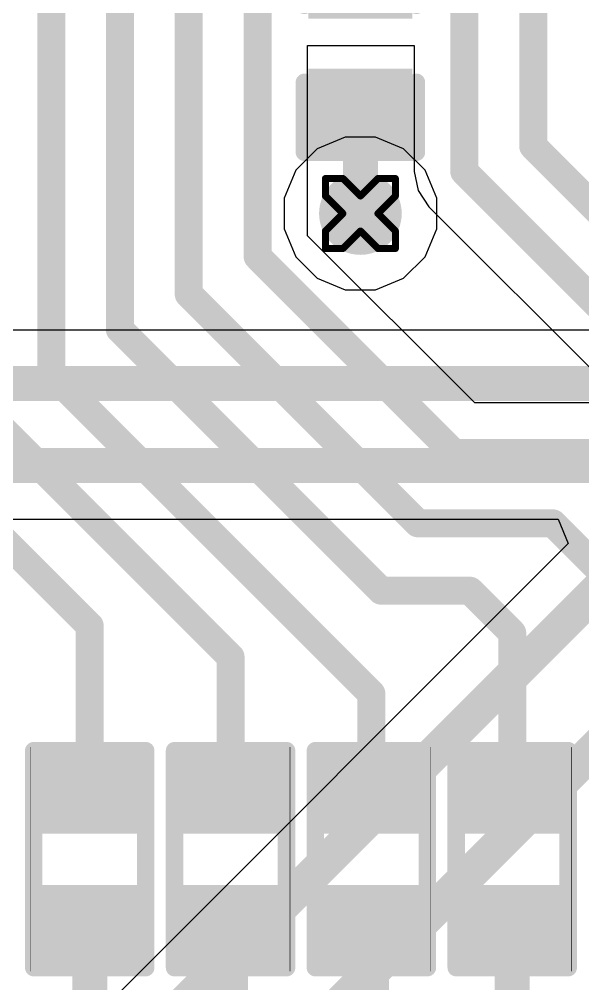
# Model space of a CAD drawing. Header units: inches. Extents: x -11 to 5379, y 0 to 5429.
# Drawn here: x 149.32 to 153.41, y 35.94 to 42.94 of the extents above; entities that cross this region are included whole.
import ezdxf

# ---------------------------------------------------------------- set-up
doc = ezdxf.new("R2010")
doc.units = ezdxf.units.IN
for name, color, linetype in [('Bottom Layer', 5, 'Continuous'), ('Drill Drawing', 1, 'Continuous'), ('GND', 16, 'Continuous'), ('PWR', 76, 'Continuous'), ('Top Layer', 1, 'Continuous'), ('Top Overlay', 2, 'Continuous'), ('Top Paste', 8, 'Continuous'), ('Top Solder', 216, 'Continuous'), ('Via Holes', 16, 'Continuous')]:
    doc.layers.add(name, color=color, linetype=linetype)

# ---------------------------------------------------------------- blocks, each defined once
blk = doc.blocks.new('R___0402_358')
at = {"layer": 'Top Layer'}
for points in [[(-0.6985, -0.3175), (-0.6985, 0.3175), (-0.2413, 0.3175), (-0.2413, -0.3175)], [(0.2413, -0.3175), (0.2413, 0.3175), (0.6985, 0.3175), (0.6985, -0.3175)]]:
    blk.add_hatch(color=1, dxfattribs=at).paths.add_polyline_path(points)
at = {"layer": 'Top Paste'}
for points in [[(-0.6985, -0.3175), (-0.6985, 0.3175), (-0.2413, 0.3175), (-0.2413, -0.3175)], [(0.2413, -0.3175), (0.2413, 0.3175), (0.6985, 0.3175), (0.6985, -0.3175)]]:
    blk.add_hatch(color=8, dxfattribs=at).paths.add_polyline_path(points)
at = {"layer": 'Top Solder'}
for points in [[(-0.7535, -0.3725), (-0.7535, 0.3725), (-0.1863, 0.3725), (-0.1863, -0.3725)], [(0.1863, -0.3725), (0.1863, 0.3725), (0.7535, 0.3725), (0.7535, -0.3725)]]:
    blk.add_hatch(color=216, dxfattribs=at).paths.add_polyline_path(points)
at = {"layer": 'Top Overlay'}
for points in [[(-0.7874, -0.4064, 0.127, 0.127, 0), (-0.7874, 0.4064, 0.127, 0.127, 0)], [(0.7874, 0.4064, 0.127, 0.127, 0), (-0.7874, 0.4064, 0.127, 0.127, 0)], [(0.7874, -0.4064, 0.127, 0.127, 0), (0.7874, 0.4064, 0.127, 0.127, 0)], [(0.7874, -0.4064, 0.127, 0.127, 0), (-0.7874, -0.4064, 0.127, 0.127, 0)], [(0.8128, -0.4318, 0.00323, 0.00323, 0), (-0.8128, -0.4318, 0.00323, 0.00323, 0)]]:
    blk.add_lwpolyline(points, format="xyseb", dxfattribs=at)
for points in [[(-0.8191, 0.4064, 0.0635, 0.0635, 1), (-0.7556, 0.4064, 0.0635, 0.0635, 1)], [(-0.8191, 0.4064, 0.0635, 0.0635, 1), (-0.7556, 0.4064, 0.0635, 0.0635, 1)], [(0.7556, 0.4064, 0.0635, 0.0635, 1), (0.8191, 0.4064, 0.0635, 0.0635, 1)], [(0.7556, 0.4064, 0.0635, 0.0635, 1), (0.8191, 0.4064, 0.0635, 0.0635, 1)], [(-0.8191, -0.4064, 0.0635, 0.0635, 1), (-0.7556, -0.4064, 0.0635, 0.0635, 1)], [(-0.8191, -0.4064, 0.0635, 0.0635, 1), (-0.7556, -0.4064, 0.0635, 0.0635, 1)], [(0.7556, -0.4064, 0.0635, 0.0635, 1), (0.8191, -0.4064, 0.0635, 0.0635, 1)], [(0.7556, -0.4064, 0.0635, 0.0635, 1), (0.8191, -0.4064, 0.0635, 0.0635, 1)], [(-0.8136, -0.4318, 0.00161, 0.00161, 1), (-0.812, -0.4318, 0.00161, 0.00161, 1)], [(0.812, -0.4318, 0.00161, 0.00161, 1), (0.8136, -0.4318, 0.00161, 0.00161, 1)]]:
    blk.add_lwpolyline(points, format="xyseb", close=True, dxfattribs=at)
blk = doc.blocks.new('R___0402_384')
at = {"layer": 'Top Layer'}
for points in [[(-0.6985, -0.3175), (-0.6985, 0.3175), (-0.2413, 0.3175), (-0.2413, -0.3175)], [(0.2413, -0.3175), (0.2413, 0.3175), (0.6985, 0.3175), (0.6985, -0.3175)]]:
    blk.add_hatch(color=1, dxfattribs=at).paths.add_polyline_path(points)
at = {"layer": 'Top Paste'}
for points in [[(-0.6985, -0.3175), (-0.6985, 0.3175), (-0.2413, 0.3175), (-0.2413, -0.3175)], [(0.2413, -0.3175), (0.2413, 0.3175), (0.6985, 0.3175), (0.6985, -0.3175)]]:
    blk.add_hatch(color=8, dxfattribs=at).paths.add_polyline_path(points)
at = {"layer": 'Top Solder'}
for points in [[(-0.7535, -0.3725), (-0.7535, 0.3725), (-0.1863, 0.3725), (-0.1863, -0.3725)], [(0.1863, -0.3725), (0.1863, 0.3725), (0.7535, 0.3725), (0.7535, -0.3725)]]:
    blk.add_hatch(color=216, dxfattribs=at).paths.add_polyline_path(points)
at = {"layer": 'Top Overlay'}
for points in [[(-0.7874, 0.4064, 0.127, 0.127, 0), (-0.7874, -0.4064, 0.127, 0.127, 0)], [(-0.7874, 0.4064, 0.127, 0.127, 0), (0.7874, 0.4064, 0.127, 0.127, 0)], [(0.7874, 0.4064, 0.127, 0.127, 0), (0.7874, -0.4064, 0.127, 0.127, 0)], [(-0.7874, -0.4064, 0.127, 0.127, 0), (0.7874, -0.4064, 0.127, 0.127, 0)], [(-0.8128, -0.4318, 0.00323, 0.00323, 0), (0.8128, -0.4318, 0.00323, 0.00323, 0)]]:
    blk.add_lwpolyline(points, format="xyseb", dxfattribs=at)
for points in [[(-0.8191, 0.4064, 0.0635, 0.0635, 1), (-0.7556, 0.4064, 0.0635, 0.0635, 1)], [(-0.8191, 0.4064, 0.0635, 0.0635, 1), (-0.7556, 0.4064, 0.0635, 0.0635, 1)], [(0.7556, 0.4064, 0.0635, 0.0635, 1), (0.8191, 0.4064, 0.0635, 0.0635, 1)], [(0.7556, 0.4064, 0.0635, 0.0635, 1), (0.8191, 0.4064, 0.0635, 0.0635, 1)], [(-0.8191, -0.4064, 0.0635, 0.0635, 1), (-0.7556, -0.4064, 0.0635, 0.0635, 1)], [(-0.8191, -0.4064, 0.0635, 0.0635, 1), (-0.7556, -0.4064, 0.0635, 0.0635, 1)], [(0.7556, -0.4064, 0.0635, 0.0635, 1), (0.8191, -0.4064, 0.0635, 0.0635, 1)], [(0.7556, -0.4064, 0.0635, 0.0635, 1), (0.8191, -0.4064, 0.0635, 0.0635, 1)], [(-0.8136, -0.4318, 0.00161, 0.00161, 1), (-0.812, -0.4318, 0.00161, 0.00161, 1)], [(0.812, -0.4318, 0.00161, 0.00161, 1), (0.8136, -0.4318, 0.00161, 0.00161, 1)]]:
    blk.add_lwpolyline(points, format="xyseb", close=True, dxfattribs=at)
blk = doc.blocks.new('R___0402_386')
at = {"layer": 'Top Layer'}
for points in [[(-0.6985, -0.3175), (-0.6985, 0.3175), (-0.2413, 0.3175), (-0.2413, -0.3175)], [(0.2413, -0.3175), (0.2413, 0.3175), (0.6985, 0.3175), (0.6985, -0.3175)]]:
    blk.add_hatch(color=1, dxfattribs=at).paths.add_polyline_path(points)
at = {"layer": 'Top Paste'}
for points in [[(-0.6985, -0.3175), (-0.6985, 0.3175), (-0.2413, 0.3175), (-0.2413, -0.3175)], [(0.2413, -0.3175), (0.2413, 0.3175), (0.6985, 0.3175), (0.6985, -0.3175)]]:
    blk.add_hatch(color=8, dxfattribs=at).paths.add_polyline_path(points)
at = {"layer": 'Top Solder'}
for points in [[(-0.7535, -0.3725), (-0.7535, 0.3725), (-0.1863, 0.3725), (-0.1863, -0.3725)], [(0.1863, -0.3725), (0.1863, 0.3725), (0.7535, 0.3725), (0.7535, -0.3725)]]:
    blk.add_hatch(color=216, dxfattribs=at).paths.add_polyline_path(points)
at = {"layer": 'Top Overlay'}
for points in [[(-0.7874, 0.4064, 0.127, 0.127, 0), (-0.7874, -0.4064, 0.127, 0.127, 0)], [(-0.7874, 0.4064, 0.127, 0.127, 0), (0.7874, 0.4064, 0.127, 0.127, 0)], [(0.7874, 0.4064, 0.127, 0.127, 0), (0.7874, -0.4064, 0.127, 0.127, 0)], [(-0.7874, -0.4064, 0.127, 0.127, 0), (0.7874, -0.4064, 0.127, 0.127, 0)], [(-0.8128, -0.4318, 0.00323, 0.00323, 0), (0.8128, -0.4318, 0.00323, 0.00323, 0)]]:
    blk.add_lwpolyline(points, format="xyseb", dxfattribs=at)
for points in [[(-0.8191, 0.4064, 0.0635, 0.0635, 1), (-0.7556, 0.4064, 0.0635, 0.0635, 1)], [(-0.8191, 0.4064, 0.0635, 0.0635, 1), (-0.7556, 0.4064, 0.0635, 0.0635, 1)], [(0.7556, 0.4064, 0.0635, 0.0635, 1), (0.8191, 0.4064, 0.0635, 0.0635, 1)], [(0.7556, 0.4064, 0.0635, 0.0635, 1), (0.8191, 0.4064, 0.0635, 0.0635, 1)], [(-0.8191, -0.4064, 0.0635, 0.0635, 1), (-0.7556, -0.4064, 0.0635, 0.0635, 1)], [(-0.8191, -0.4064, 0.0635, 0.0635, 1), (-0.7556, -0.4064, 0.0635, 0.0635, 1)], [(0.7556, -0.4064, 0.0635, 0.0635, 1), (0.8191, -0.4064, 0.0635, 0.0635, 1)], [(0.7556, -0.4064, 0.0635, 0.0635, 1), (0.8191, -0.4064, 0.0635, 0.0635, 1)], [(-0.8136, -0.4318, 0.00161, 0.00161, 1), (-0.812, -0.4318, 0.00161, 0.00161, 1)], [(0.812, -0.4318, 0.00161, 0.00161, 1), (0.8136, -0.4318, 0.00161, 0.00161, 1)]]:
    blk.add_lwpolyline(points, format="xyseb", close=True, dxfattribs=at)
blk = doc.blocks.new('R___0402_404')
at = {"layer": 'Top Layer'}
for points in [[(-0.6985, -0.3175), (-0.6985, 0.3175), (-0.2413, 0.3175), (-0.2413, -0.3175)], [(0.2413, -0.3175), (0.2413, 0.3175), (0.6985, 0.3175), (0.6985, -0.3175)]]:
    blk.add_hatch(color=1, dxfattribs=at).paths.add_polyline_path(points)
at = {"layer": 'Top Paste'}
for points in [[(-0.6985, -0.3175), (-0.6985, 0.3175), (-0.2413, 0.3175), (-0.2413, -0.3175)], [(0.2413, -0.3175), (0.2413, 0.3175), (0.6985, 0.3175), (0.6985, -0.3175)]]:
    blk.add_hatch(color=8, dxfattribs=at).paths.add_polyline_path(points)
at = {"layer": 'Top Solder'}
for points in [[(-0.7535, -0.3725), (-0.7535, 0.3725), (-0.1863, 0.3725), (-0.1863, -0.3725)], [(0.1863, -0.3725), (0.1863, 0.3725), (0.7535, 0.3725), (0.7535, -0.3725)]]:
    blk.add_hatch(color=216, dxfattribs=at).paths.add_polyline_path(points)
at = {"layer": 'Top Overlay'}
for points in [[(-0.7874, 0.4064, 0.127, 0.127, 0), (-0.7874, -0.4064, 0.127, 0.127, 0)], [(-0.7874, 0.4064, 0.127, 0.127, 0), (0.7874, 0.4064, 0.127, 0.127, 0)], [(0.7874, 0.4064, 0.127, 0.127, 0), (0.7874, -0.4064, 0.127, 0.127, 0)], [(-0.7874, -0.4064, 0.127, 0.127, 0), (0.7874, -0.4064, 0.127, 0.127, 0)], [(-0.8128, -0.4318, 0.00323, 0.00323, 0), (0.8128, -0.4318, 0.00323, 0.00323, 0)]]:
    blk.add_lwpolyline(points, format="xyseb", dxfattribs=at)
for points in [[(-0.8191, 0.4064, 0.0635, 0.0635, 1), (-0.7556, 0.4064, 0.0635, 0.0635, 1)], [(-0.8191, 0.4064, 0.0635, 0.0635, 1), (-0.7556, 0.4064, 0.0635, 0.0635, 1)], [(0.7556, 0.4064, 0.0635, 0.0635, 1), (0.8191, 0.4064, 0.0635, 0.0635, 1)], [(0.7556, 0.4064, 0.0635, 0.0635, 1), (0.8191, 0.4064, 0.0635, 0.0635, 1)], [(-0.8191, -0.4064, 0.0635, 0.0635, 1), (-0.7556, -0.4064, 0.0635, 0.0635, 1)], [(-0.8191, -0.4064, 0.0635, 0.0635, 1), (-0.7556, -0.4064, 0.0635, 0.0635, 1)], [(0.7556, -0.4064, 0.0635, 0.0635, 1), (0.8191, -0.4064, 0.0635, 0.0635, 1)], [(0.7556, -0.4064, 0.0635, 0.0635, 1), (0.8191, -0.4064, 0.0635, 0.0635, 1)], [(-0.8136, -0.4318, 0.00161, 0.00161, 1), (-0.812, -0.4318, 0.00161, 0.00161, 1)], [(0.812, -0.4318, 0.00161, 0.00161, 1), (0.8136, -0.4318, 0.00161, 0.00161, 1)]]:
    blk.add_lwpolyline(points, format="xyseb", close=True, dxfattribs=at)
blk = doc.blocks.new('C___0402_689')
at = {"layer": 'Top Layer'}
for points in [[(-0.6985, -0.3175), (-0.6985, 0.3175), (-0.2413, 0.3175), (-0.2413, -0.3175)], [(0.2413, -0.3175), (0.2413, 0.3175), (0.6985, 0.3175), (0.6985, -0.3175)]]:
    blk.add_hatch(color=1, dxfattribs=at).paths.add_polyline_path(points)
at = {"layer": 'Top Paste'}
for points in [[(-0.6985, -0.3175), (-0.6985, 0.3175), (-0.2413, 0.3175), (-0.2413, -0.3175)], [(0.2413, -0.3175), (0.2413, 0.3175), (0.6985, 0.3175), (0.6985, -0.3175)]]:
    blk.add_hatch(color=8, dxfattribs=at).paths.add_polyline_path(points)
at = {"layer": 'Top Solder'}
for points in [[(-0.7585, -0.3775), (-0.7585, 0.3775), (-0.1813, 0.3775), (-0.1813, -0.3775)], [(0.1813, -0.3775), (0.1813, 0.3775), (0.7585, 0.3775), (0.7585, -0.3775)]]:
    blk.add_hatch(color=216, dxfattribs=at).paths.add_polyline_path(points)
at = {"layer": 'Top Overlay'}
for points in [[(-0.7874, 0.4064, 0.127, 0.127, 0), (-0.7874, -0.4064, 0.127, 0.127, 0)], [(-0.7874, 0.4064, 0.127, 0.127, 0), (-0.2794, 0.4064, 0.127, 0.127, 0)], [(0.2794, 0.4064, 0.127, 0.127, 0), (0.7874, 0.4064, 0.127, 0.127, 0)], [(0.7874, 0.4064, 0.127, 0.127, 0), (0.7874, -0.4064, 0.127, 0.127, 0)], [(-0.7874, -0.4064, 0.127, 0.127, 0), (-0.2794, -0.4064, 0.127, 0.127, 0)], [(0.2794, -0.4064, 0.127, 0.127, 0), (0.7874, -0.4064, 0.127, 0.127, 0)]]:
    blk.add_lwpolyline(points, format="xyseb", dxfattribs=at)
for points in [[(-0.8191, 0.4064, 0.0635, 0.0635, 1), (-0.7556, 0.4064, 0.0635, 0.0635, 1)], [(-0.8191, 0.4064, 0.0635, 0.0635, 1), (-0.7556, 0.4064, 0.0635, 0.0635, 1)], [(-0.3111, 0.4064, 0.0635, 0.0635, 1), (-0.2477, 0.4064, 0.0635, 0.0635, 1)], [(0.2477, 0.4064, 0.0635, 0.0635, 1), (0.3111, 0.4064, 0.0635, 0.0635, 1)], [(0.7556, 0.4064, 0.0635, 0.0635, 1), (0.8191, 0.4064, 0.0635, 0.0635, 1)], [(0.7556, 0.4064, 0.0635, 0.0635, 1), (0.8191, 0.4064, 0.0635, 0.0635, 1)], [(-0.8191, -0.4064, 0.0635, 0.0635, 1), (-0.7556, -0.4064, 0.0635, 0.0635, 1)], [(-0.8191, -0.4064, 0.0635, 0.0635, 1), (-0.7556, -0.4064, 0.0635, 0.0635, 1)], [(-0.3111, -0.4064, 0.0635, 0.0635, 1), (-0.2477, -0.4064, 0.0635, 0.0635, 1)], [(0.2477, -0.4064, 0.0635, 0.0635, 1), (0.3111, -0.4064, 0.0635, 0.0635, 1)], [(0.7556, -0.4064, 0.0635, 0.0635, 1), (0.8191, -0.4064, 0.0635, 0.0635, 1)], [(0.7556, -0.4064, 0.0635, 0.0635, 1), (0.8191, -0.4064, 0.0635, 0.0635, 1)]]:
    blk.add_lwpolyline(points, format="xyseb", close=True, dxfattribs=at)

msp = doc.modelspace()

# ---------------------------------------------------------------- hatches: boundary and pattern name
at = {"layer": 'Bottom Layer'}
h = msp.add_hatch(color=5, dxfattribs=at)
edge = h.paths.add_edge_path()
edge.add_arc((151.7938, 41.529), 0.3, 0, 360)
at = {"layer": 'GND'}
h = msp.add_hatch(color=16, dxfattribs=at)
edge = h.paths.add_edge_path()
edge.add_arc((151.7938, 41.529), 0.3, 0, 360)
at = {"layer": 'PWR'}
h = msp.add_hatch(color=76, dxfattribs=at)
edge = h.paths.add_edge_path()
edge.add_arc((151.7938, 41.529), 0.3, 0, 360)
at = {"layer": 'Top Layer'}
h = msp.add_hatch(color=1, dxfattribs=at)
edge = h.paths.add_edge_path()
edge.add_arc((151.7938, 41.529), 0.3, 0, 360)
at = {"layer": 'Via Holes'}
h = msp.add_hatch(color=7, dxfattribs=at)
edge = h.paths.add_edge_path()
edge.add_arc((151.7938, 41.529), 0.15, 0, 360)

# ---------------------------------------------------------------- linework, layer by layer
at = {"layer": 'Bottom Layer'}
for p, q in [((157.2017, 40.6825), (148.3186, 40.6825)), ((148.7255, 39.3117), (153.2289, 39.3117)), ((153.2289, 39.3117), (153.3026, 39.1339)), ((153.3026, 39.1339), (149.9155, 35.7469))]:
    msp.add_line(p, q, dxfattribs=at)
for points in [[(148.3186, 40.2941, 0.254, 0.254, 0), (157.3627, 40.2941, 0.254, 0.254, 0)], [(148.5646, 39.7002, 0.254, 0.254, 0), (157.6547, 39.7002, 0.254, 0.254, 0)], [(150.1902, 35.4722, 0.254, 0.254, 0), (153.7459, 39.0279, 0.254, 0.254, 0)], [(151.61, 35.7588, 0.254, 0.254, 0), (154.2943, 38.4431, 0.254, 0.254, 0)]]:
    msp.add_lwpolyline(points, format="xyseb", dxfattribs=at)
at = {"layer": 'Drill Drawing'}
for points in [[(151.5398, 41.656, 0.0508, 0.0508, 0), (151.5398, 41.783, 0.0508, 0.0508, 0)], [(151.5398, 41.783, 0.0508, 0.0508, 0), (151.6668, 41.783, 0.0508, 0.0508, 0)], [(151.6668, 41.783, 0.0508, 0.0508, 0), (151.7938, 41.656, 0.0508, 0.0508, 0)], [(151.7938, 41.656, 0.0508, 0.0508, 0), (151.9208, 41.783, 0.0508, 0.0508, 0)], [(151.9208, 41.783, 0.0508, 0.0508, 0), (152.0478, 41.783, 0.0508, 0.0508, 0)], [(152.0478, 41.656, 0.0508, 0.0508, 0), (152.0478, 41.783, 0.0508, 0.0508, 0)], [(151.5398, 41.656, 0.0508, 0.0508, 0), (151.6668, 41.529, 0.0508, 0.0508, 0)], [(151.9208, 41.529, 0.0508, 0.0508, 0), (152.0478, 41.656, 0.0508, 0.0508, 0)], [(151.5398, 41.402, 0.0508, 0.0508, 0), (151.6668, 41.529, 0.0508, 0.0508, 0)], [(151.9208, 41.529, 0.0508, 0.0508, 0), (152.0478, 41.402, 0.0508, 0.0508, 0)], [(151.5398, 41.275, 0.0508, 0.0508, 0), (151.5398, 41.402, 0.0508, 0.0508, 0)], [(151.6668, 41.275, 0.0508, 0.0508, 0), (151.7938, 41.402, 0.0508, 0.0508, 0)], [(151.7938, 41.402, 0.0508, 0.0508, 0), (151.9208, 41.275, 0.0508, 0.0508, 0)], [(152.0478, 41.275, 0.0508, 0.0508, 0), (152.0478, 41.402, 0.0508, 0.0508, 0)], [(151.5398, 41.275, 0.0508, 0.0508, 0), (151.6668, 41.275, 0.0508, 0.0508, 0)], [(151.9208, 41.275, 0.0508, 0.0508, 0), (152.0478, 41.275, 0.0508, 0.0508, 0)]]:
    msp.add_lwpolyline(points, format="xyseb", dxfattribs=at)
for points in [[(151.5271, 41.783, 0.0254, 0.0254, 1), (151.5525, 41.783, 0.0254, 0.0254, 1)], [(151.5271, 41.783, 0.0254, 0.0254, 1), (151.5525, 41.783, 0.0254, 0.0254, 1)], [(151.6541, 41.783, 0.0254, 0.0254, 1), (151.6795, 41.783, 0.0254, 0.0254, 1)], [(151.6541, 41.783, 0.0254, 0.0254, 1), (151.6795, 41.783, 0.0254, 0.0254, 1)], [(151.9081, 41.783, 0.0254, 0.0254, 1), (151.9335, 41.783, 0.0254, 0.0254, 1)], [(151.9081, 41.783, 0.0254, 0.0254, 1), (151.9335, 41.783, 0.0254, 0.0254, 1)], [(152.0351, 41.783, 0.0254, 0.0254, 1), (152.0605, 41.783, 0.0254, 0.0254, 1)], [(152.0351, 41.783, 0.0254, 0.0254, 1), (152.0605, 41.783, 0.0254, 0.0254, 1)], [(151.5271, 41.656, 0.0254, 0.0254, 1), (151.5525, 41.656, 0.0254, 0.0254, 1)], [(151.5271, 41.656, 0.0254, 0.0254, 1), (151.5525, 41.656, 0.0254, 0.0254, 1)], [(151.7811, 41.656, 0.0254, 0.0254, 1), (151.8065, 41.656, 0.0254, 0.0254, 1)], [(151.7811, 41.656, 0.0254, 0.0254, 1), (151.8065, 41.656, 0.0254, 0.0254, 1)], [(152.0351, 41.656, 0.0254, 0.0254, 1), (152.0605, 41.656, 0.0254, 0.0254, 1)], [(152.0351, 41.656, 0.0254, 0.0254, 1), (152.0605, 41.656, 0.0254, 0.0254, 1)], [(151.6541, 41.529, 0.0254, 0.0254, 1), (151.6795, 41.529, 0.0254, 0.0254, 1)], [(151.6541, 41.529, 0.0254, 0.0254, 1), (151.6795, 41.529, 0.0254, 0.0254, 1)], [(151.9081, 41.529, 0.0254, 0.0254, 1), (151.9335, 41.529, 0.0254, 0.0254, 1)], [(151.9081, 41.529, 0.0254, 0.0254, 1), (151.9335, 41.529, 0.0254, 0.0254, 1)], [(151.5271, 41.402, 0.0254, 0.0254, 1), (151.5525, 41.402, 0.0254, 0.0254, 1)], [(151.5271, 41.402, 0.0254, 0.0254, 1), (151.5525, 41.402, 0.0254, 0.0254, 1)], [(151.7811, 41.402, 0.0254, 0.0254, 1), (151.8065, 41.402, 0.0254, 0.0254, 1)], [(151.7811, 41.402, 0.0254, 0.0254, 1), (151.8065, 41.402, 0.0254, 0.0254, 1)], [(152.0351, 41.402, 0.0254, 0.0254, 1), (152.0605, 41.402, 0.0254, 0.0254, 1)], [(152.0351, 41.402, 0.0254, 0.0254, 1), (152.0605, 41.402, 0.0254, 0.0254, 1)], [(151.5271, 41.275, 0.0254, 0.0254, 1), (151.5525, 41.275, 0.0254, 0.0254, 1)], [(151.5271, 41.275, 0.0254, 0.0254, 1), (151.5525, 41.275, 0.0254, 0.0254, 1)], [(151.6541, 41.275, 0.0254, 0.0254, 1), (151.6795, 41.275, 0.0254, 0.0254, 1)], [(151.6541, 41.275, 0.0254, 0.0254, 1), (151.6795, 41.275, 0.0254, 0.0254, 1)], [(151.9081, 41.275, 0.0254, 0.0254, 1), (151.9335, 41.275, 0.0254, 0.0254, 1)], [(151.9081, 41.275, 0.0254, 0.0254, 1), (151.9335, 41.275, 0.0254, 0.0254, 1)], [(152.0351, 41.275, 0.0254, 0.0254, 1), (152.0605, 41.275, 0.0254, 0.0254, 1)], [(152.0351, 41.275, 0.0254, 0.0254, 1), (152.0605, 41.275, 0.0254, 0.0254, 1)]]:
    msp.add_lwpolyline(points, format="xyseb", close=True, dxfattribs=at)
at = {"layer": 'PWR'}
for p, q in [((151.6836, 42.083), (151.48, 41.9987)), ((151.904, 42.083), (151.6836, 42.083)), ((152.1076, 41.9987), (151.904, 42.083)), ((151.48, 41.9987), (151.3242, 41.8428)), ((152.2635, 41.8428), (152.1076, 41.9987)), ((151.3242, 41.8428), (151.2398, 41.6392)), ((152.3478, 41.6392), (152.2635, 41.8428)), ((151.2398, 41.6392), (151.2398, 41.4188)), ((152.3478, 41.4188), (152.3478, 41.6392)), ((151.2398, 41.4188), (151.3242, 41.2152)), ((152.2635, 41.2152), (152.3478, 41.4188)), ((151.3242, 41.2152), (151.48, 41.0593)), ((152.1076, 41.0593), (152.2635, 41.2152)), ((151.48, 41.0593), (151.6836, 40.975)), ((151.904, 40.975), (152.1076, 41.0593)), ((151.6836, 40.975), (151.904, 40.975))]:
    msp.add_line(p, q, dxfattribs=at)
at = {"layer": 'Top Layer'}
for p, q in [((151.4104, 41.3672), (151.4104, 42.7482)), ((151.4104, 42.7482), (152.1852, 42.7482)), ((152.1852, 42.7482), (152.1852, 41.8336)), ((152.1852, 41.8336), (152.1852, 41.8336)), ((152.1852, 41.8336), (152.2128, 41.6949)), ((152.2128, 41.6949), (152.2914, 41.5773)), ((152.2914, 41.5773), (153.5502, 40.3185)), ((152.6233, 40.1542), (151.4104, 41.3672)), ((153.4822, 40.1542), (152.6233, 40.1542))]:
    msp.add_line(p, q, dxfattribs=at)
for points in [[(149.5497, 40.3673, 0.2032, 0.2032, 0), (149.5497, 45.1219, 0.2032, 0.2032, 0)], [(150.0478, 40.688, 0.2032, 0.2032, 0), (150.0478, 45.1238, 0.2032, 0.2032, 0)], [(150.5478, 40.9439, 0.2032, 0.2032, 0), (150.5478, 45.1238, 0.2032, 0.2032, 0)], [(151.0478, 41.217, 0.2032, 0.2032, 0), (151.0478, 45.1238, 0.2032, 0.2032, 0)], [(152.5478, 41.8336, 0.2032, 0.2032, 0), (152.5478, 45.1238, 0.2032, 0.2032, 0)], [(153.0478, 42.0184, 0.2032, 0.2032, 0), (153.0478, 45.1238, 0.2032, 0.2032, 0)], [(151.7938, 41.529, 0.254, 0.254, 0), (151.7938, 42.291, 0.254, 0.254, 0)], [(153.0478, 42.0184, 0.2032, 0.2032, 0), (156.3564, 38.7098, 0.2032, 0.2032, 0)], [(152.5478, 41.8336, 0.2032, 0.2032, 0), (155.9626, 38.4188, 0.2032, 0.2032, 0)], [(151.0478, 41.217, 0.2032, 0.2032, 0), (152.4731, 39.7917, 0.2032, 0.2032, 0)], [(150.5478, 40.9439, 0.2032, 0.2032, 0), (152.2115, 39.2802, 0.2032, 0.2032, 0)], [(150.0478, 40.688, 0.2032, 0.2032, 0), (151.9444, 38.7914, 0.2032, 0.2032, 0)], [(149.5497, 40.3673, 0.2032, 0.2032, 0), (151.8735, 38.0435, 0.2032, 0.2032, 0)], [(149.0478, 40.1133, 0.2032, 0.2032, 0), (150.8513, 38.3099, 0.2032, 0.2032, 0)], [(148.5478, 39.8174, 0.2032, 0.2032, 0), (149.829, 38.5362, 0.2032, 0.2032, 0)], [(152.4731, 39.7917, 0.2032, 0.2032, 0), (153.7337, 39.7917, 0.2032, 0.2032, 0)], [(152.2115, 39.2802, 0.2032, 0.2032, 0), (153.1905, 39.2802, 0.2032, 0.2032, 0)], [(153.1905, 39.2802, 0.2032, 0.2032, 0), (153.9181, 38.5527, 0.2032, 0.2032, 0)], [(151.9444, 38.7914, 0.2032, 0.2032, 0), (152.5886, 38.7914, 0.2032, 0.2032, 0)], [(152.5886, 38.7914, 0.2032, 0.2032, 0), (152.8958, 38.4842, 0.2032, 0.2032, 0)], [(149.829, 37.3126, 0.2032, 0.2032, 0), (149.829, 38.5362, 0.2032, 0.2032, 0)], [(152.8958, 37.3126, 0.2032, 0.2032, 0), (152.8958, 38.4842, 0.2032, 0.2032, 0)], [(150.8513, 37.3126, 0.2032, 0.2032, 0), (150.8513, 38.3099, 0.2032, 0.2032, 0)], [(151.8735, 37.3126, 0.2032, 0.2032, 0), (151.8735, 38.0435, 0.2032, 0.2032, 0)], [(149.829, 34.7274, 0.254, 0.254, 0), (149.829, 36.3728, 0.254, 0.254, 0)], [(150.8513, 35, 0.254, 0.254, 0), (150.8513, 36.3728, 0.254, 0.254, 0)], [(151.8735, 35, 0.254, 0.254, 0), (151.8735, 36.3728, 0.254, 0.254, 0)], [(152.8958, 35, 0.254, 0.254, 0), (152.8958, 36.3728, 0.254, 0.254, 0)]]:
    msp.add_lwpolyline(points, format="xyseb", dxfattribs=at)
for points in [[(151.7303, 42.291, 0.127, 0.127, 1), (151.8573, 42.291, 0.127, 0.127, 1)], [(152.997, 42.0184, 0.1016, 0.1016, 1), (153.0986, 42.0184, 0.1016, 0.1016, 1)], [(152.997, 42.0184, 0.1016, 0.1016, 1), (153.0986, 42.0184, 0.1016, 0.1016, 1)], [(152.497, 41.8336, 0.1016, 0.1016, 1), (152.5986, 41.8336, 0.1016, 0.1016, 1)], [(152.497, 41.8336, 0.1016, 0.1016, 1), (152.5986, 41.8336, 0.1016, 0.1016, 1)], [(151.7303, 41.529, 0.127, 0.127, 1), (151.8573, 41.529, 0.127, 0.127, 1)], [(150.997, 41.217, 0.1016, 0.1016, 1), (151.0986, 41.217, 0.1016, 0.1016, 1)], [(150.997, 41.217, 0.1016, 0.1016, 1), (151.0986, 41.217, 0.1016, 0.1016, 1)], [(150.497, 40.9439, 0.1016, 0.1016, 1), (150.5986, 40.9439, 0.1016, 0.1016, 1)], [(150.497, 40.9439, 0.1016, 0.1016, 1), (150.5986, 40.9439, 0.1016, 0.1016, 1)], [(149.997, 40.688, 0.1016, 0.1016, 1), (150.0986, 40.688, 0.1016, 0.1016, 1)], [(149.997, 40.688, 0.1016, 0.1016, 1), (150.0986, 40.688, 0.1016, 0.1016, 1)], [(149.4989, 40.3673, 0.1016, 0.1016, 1), (149.6005, 40.3673, 0.1016, 0.1016, 1)], [(149.4989, 40.3673, 0.1016, 0.1016, 1), (149.6005, 40.3673, 0.1016, 0.1016, 1)], [(152.4223, 39.7917, 0.1016, 0.1016, 1), (152.5239, 39.7917, 0.1016, 0.1016, 1)], [(152.4223, 39.7917, 0.1016, 0.1016, 1), (152.5239, 39.7917, 0.1016, 0.1016, 1)], [(152.1607, 39.2802, 0.1016, 0.1016, 1), (152.2623, 39.2802, 0.1016, 0.1016, 1)], [(152.1607, 39.2802, 0.1016, 0.1016, 1), (152.2623, 39.2802, 0.1016, 0.1016, 1)], [(153.1397, 39.2802, 0.1016, 0.1016, 1), (153.2413, 39.2802, 0.1016, 0.1016, 1)], [(153.1397, 39.2802, 0.1016, 0.1016, 1), (153.2413, 39.2802, 0.1016, 0.1016, 1)], [(151.8936, 38.7914, 0.1016, 0.1016, 1), (151.9952, 38.7914, 0.1016, 0.1016, 1)], [(151.8936, 38.7914, 0.1016, 0.1016, 1), (151.9952, 38.7914, 0.1016, 0.1016, 1)], [(152.5378, 38.7914, 0.1016, 0.1016, 1), (152.6394, 38.7914, 0.1016, 0.1016, 1)], [(152.5378, 38.7914, 0.1016, 0.1016, 1), (152.6394, 38.7914, 0.1016, 0.1016, 1)], [(149.7782, 38.5362, 0.1016, 0.1016, 1), (149.8798, 38.5362, 0.1016, 0.1016, 1)], [(149.7782, 38.5362, 0.1016, 0.1016, 1), (149.8798, 38.5362, 0.1016, 0.1016, 1)], [(152.845, 38.4842, 0.1016, 0.1016, 1), (152.9466, 38.4842, 0.1016, 0.1016, 1)], [(152.845, 38.4842, 0.1016, 0.1016, 1), (152.9466, 38.4842, 0.1016, 0.1016, 1)], [(150.8005, 38.3099, 0.1016, 0.1016, 1), (150.9021, 38.3099, 0.1016, 0.1016, 1)], [(150.8005, 38.3099, 0.1016, 0.1016, 1), (150.9021, 38.3099, 0.1016, 0.1016, 1)], [(151.8227, 38.0435, 0.1016, 0.1016, 1), (151.9243, 38.0435, 0.1016, 0.1016, 1)], [(151.8227, 38.0435, 0.1016, 0.1016, 1), (151.9243, 38.0435, 0.1016, 0.1016, 1)], [(149.7782, 37.3126, 0.1016, 0.1016, 1), (149.8798, 37.3126, 0.1016, 0.1016, 1)], [(150.8005, 37.3126, 0.1016, 0.1016, 1), (150.9021, 37.3126, 0.1016, 0.1016, 1)], [(151.8227, 37.3126, 0.1016, 0.1016, 1), (151.9243, 37.3126, 0.1016, 0.1016, 1)], [(152.845, 37.3126, 0.1016, 0.1016, 1), (152.9466, 37.3126, 0.1016, 0.1016, 1)], [(149.7655, 36.3728, 0.127, 0.127, 1), (149.8925, 36.3728, 0.127, 0.127, 1)], [(150.7878, 36.3728, 0.127, 0.127, 1), (150.9148, 36.3728, 0.127, 0.127, 1)], [(151.81, 36.3728, 0.127, 0.127, 1), (151.937, 36.3728, 0.127, 0.127, 1)], [(152.8323, 36.3728, 0.127, 0.127, 1), (152.9593, 36.3728, 0.127, 0.127, 1)]]:
    msp.add_lwpolyline(points, format="xyseb", close=True, dxfattribs=at)

# ---------------------------------------------------------------- block references
for name, p, rotation in [('C___0402_689', (151.7938, 42.7609), 90), ('R___0402_358', (149.829, 36.8427), 270), ('R___0402_386', (150.8513, 36.8427), 90), ('R___0402_384', (151.8735, 36.8427), 90), ('R___0402_404', (152.8958, 36.8427), 90)]:
    msp.add_blockref(name, p, dxfattribs=dict(rotation=rotation))

doc.saveas('drawing.dxf')
